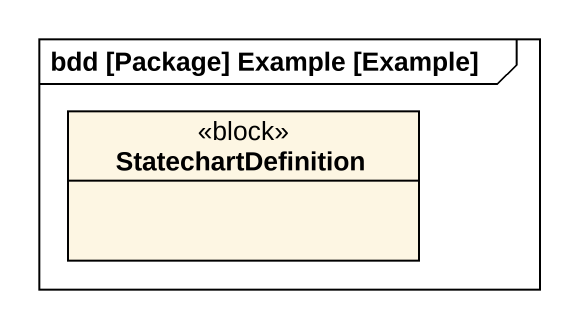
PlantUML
@startuml
mainframe bdd [Package] Example [Example]
hide circle
hide empty members
class StatechartDefinition <<block>>
@enduml
